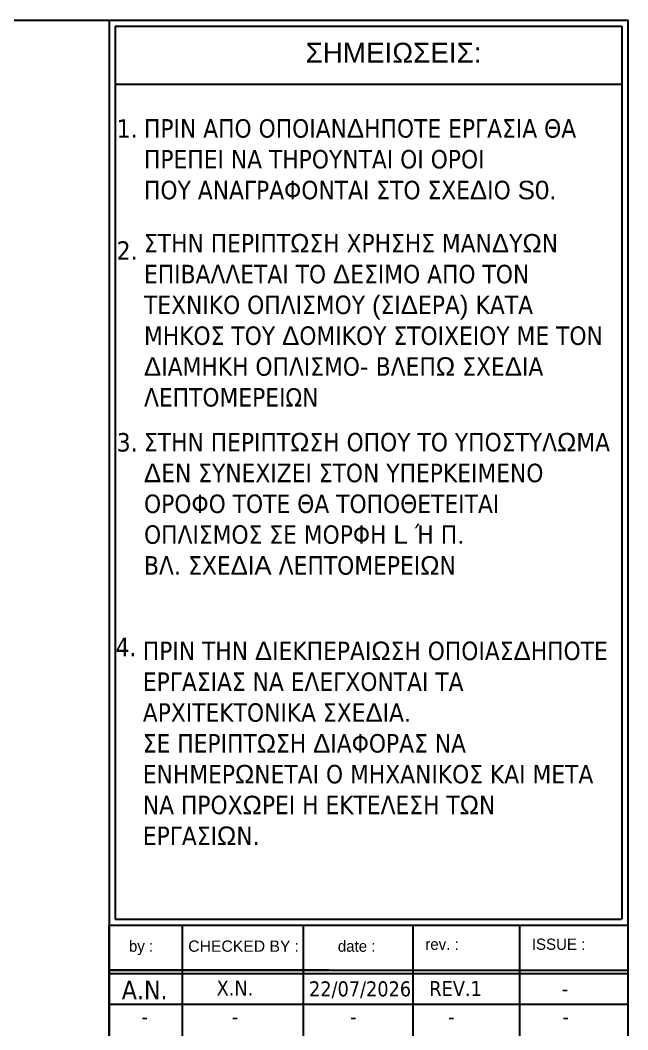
# Model space of a CAD drawing. Header units: millimetres. Extents: x -2171 to 1563, y -1758 to -1505.
# Drawn here: x 1373.97 to 1382.19, y -1605.06 to -1591.41 of the extents above; entities that cross this region are included whole.
import ezdxf

# ---------------------------------------------------------------- set-up
doc = ezdxf.new("R2010")
doc.units = ezdxf.units.MM
for name, color, linetype in [('-S-A3 PAGE', 3, 'Continuous'), ('-S_TEXT', 3, 'Continuous'), ('pinakaki', 153, 'Continuous')]:
    doc.layers.add(name, color=color, linetype=linetype)
doc.layers.add('TEXT', color=20, linetype='Continuous', lineweight=13)
doc.styles.get("Standard").update_dxf_attribs({"font": 'tahoma.ttf'})

# ---------------------------------------------------------------- blocks, each defined once
blk = doc.blocks.new('PINAKAKI 1')
at = {"layer": '-S-A3 PAGE', "ltscale": 5}
blk.add_line((8.215, -1.285), (1.36, -1.285), dxfattribs=at)
at = {"color": 0}
for p, q in [((1.278, -0.415), (1.278, -15.374)), ((1.278, -0.415), (8.298, -0.415)), ((1.36, -0.497), (1.36, -12.571)), ((1.36, -0.497), (8.215, -0.497)), ((8.215, -0.497), (8.215, -12.571)), ((8.298, -0.415), (8.297, -12.653)), ((1.277, -12.653), (8.297, -12.653)), ((1.359, -12.571), (8.214, -12.571)), ((2.267, -12.653), (2.267, -16.563)), ((3.907, -16.563), (3.907, -12.653)), ((5.394, -16.563), (5.394, -12.653)), ((6.835, -16.563), (6.835, -12.653)), ((4.251, -13.262), (1.279, -13.262)), ((1.279, -13.262), (8.298, -13.262)), ((8.298, -13.313), (1.279, -13.313)), ((8.298, -13.262), (8.298, -13.313))]:
    blk.add_line(p, q, dxfattribs=at)
blk.add_lwpolyline([(1.279, -12.653), (8.298, -12.653), (8.298, -16.563), (1.279, -16.563)], close=True, dxfattribs=at)
blk.add_lwpolyline([(1.279, -12.653), (8.298, -12.653), (8.298, -16.563), (1.279, -16.563)], close=True, dxfattribs=at)
blk.add_lwpolyline([(1.279, -13.72), (8.298, -13.72)], dxfattribs=at)
at = {"layer": '-S_TEXT', "color": 3}
for s, p in [('1.', (1.382, -2.005)), ('2.', (1.382, -3.655)), ('3.', (1.382, -6.248)), ('4.', (1.366, -9.017))]:
    blk.add_text(s, height=0.25, dxfattribs=at).set_placement(p)
at = {"layer": '-S_TEXT', "color": 3, "char_height": 0.25, "attachment_point": 1}
for s, insert in [('ΠΡΙΝ ΑΠΟ ΟΠΟΙΑΝ{\\fArial|b0|i0|c186|p34;Δ}ΗΠΟΤΕ ΕΡΓΑΣΙΑ ΘΑ ΠΡΕΠΕΙ ΝΑ ΤΗΡΟΥΝΤΑΙ ΟΙ ΟΡΟΙ\\PΠΟΥ ΑΝΑΓΡΑΦΟΝΤΑΙ ΣΤΟ ΣΧΕ{\\fArial|b0|i0|c186|p34;Δ}ΙΟ {\\fArial|b0|i0|c186|p34;S0.}', (1.751, -1.753)), ('ΣΤΗΝ ΠΕΡΙΠΤ{\\fArial|b0|i0|c186|p34;Ω}ΣΗ ΧΡΗΣΗΣ ΜΑΝ{\\fArial|b0|i0|c186|p34;Δ}Υ{\\fArial|b0|i0|c186|p34;Ω}Ν ΕΠΙΒΑΛΛΕΤΑΙ ΤΟ {\\fArial|b0|i0|c186|p34;Δ}ΕΣΙΜΟ ΑΠΟ ΤΟΝ ΤΕΧΝΙΚΟ ΟΠΛΙΣΜΟΥ {\\fArial|b0|i0|c186|p34;(}ΣΙ{\\fArial|b0|i0|c186|p34;Δ}ΕΡΑ{\\fArial|b0|i0|c186|p34;) }ΚΑΤΑ ΜΗΚΟΣ ΤΟΥ {\\fArial|b0|i0|c186|p34;Δ}ΟΜΙΚΟΥ ΣΤΟΙΧΕΙΟΥ ΜΕ ΤΟΝ {\\fArial|b0|i0|c186|p34;Δ}ΙΑΜΗΚΗ ΟΠΛΙΣΜΟ{\\fArial|b0|i0|c186|p34;- }ΒΛΕΠ{\\fArial|b0|i0|c186|p34;Ω }ΣΧΕ{\\fArial|b0|i0|c186|p34;Δ}ΙΑ ΛΕΠΤΟΜΕΡΕΙΩΝ', (1.751, -3.306)), ('ΣΤΗΝ ΠΕΡΙΠΤ{\\fArial|b0|i0|c186|p34;Ω}ΣΗ ΟΠΟΥ ΤΟ ΥΠΟΣΤΥΛ{\\fArial|b0|i0|c186|p34;Ω}ΜΑ {\\fArial|b0|i0|c186|p34;Δ}ΕΝ ΣΥΝΕΧΙΖΕΙ ΣΤΟΝ ΥΠΕΡΚΕΙΜΕΝΟ ΟΡΟΦΟ ΤΟΤΕ ΘΑ ΤΟΠΟΘΕΤΕΙΤΑΙ ΟΠΛΙΣΜΟΣ ΣΕ ΜΟΡΦΗ {\\fArial|b0|i0|c186|p34;L }Ή Π{\\fArial|b0|i0|c186|p34;.  \\P}ΒΛ{\\fArial|b0|i0|c186|p34;. }ΣΧΕ{\\fArial|b0|i0|c186|p34;Δ}Ι{\\fArial|b0|i0|c186|p34;A }ΛΕΠΤΟΜΕΡΕΙ{\\fArial|b0|i0|c186|p34;Ω}Ν', (1.751, -5.996)), ('ΠΡΙΝ ΤΗΝ {\\fArial|b0|i0|c186|p34;Δ}ΙΕΚΠΕΡΑΙ{\\fArial|b0|i0|c186|p34;Ω}ΣΗ ΟΠΟΙΑΣ{\\fArial|b0|i0|c186|p34;Δ}ΗΠΟΤΕ ΕΡΓΑΣΙΑΣ ΝΑ ΕΛΕΓΧΟΝΤΑΙ ΤΑ ΑΡΧΙΤΕΚΤΟΝΙΚΑ ΣΧΕ{\\fArial|b0|i0|c186|p34;Δ}ΙΑ{\\fArial|b0|i0|c186|p34;.\\P}ΣΕ ΠΕΡΙΠΤ{\\fArial|b0|i0|c186|p34;Ω}ΣΗ {\\fArial|b0|i0|c186|p34;Δ}ΙΑΦΟΡΑΣ ΝΑ ΕΝΗΜΕΡ{\\fArial|b0|i0|c186|p34;Ω}ΝΕΤΑΙ Ο ΜΗΧΑΝΙΚΟΣ ΚΑΙ ΜΕΤΑ ΝΑ ΠΡΟΧ{\\fArial|b0|i0|c186|p34;Ω}ΡΕΙ Η ΕΚΤΕΛΕΣΗ Τ{\\fArial|b0|i0|c186|p34;Ω}Ν ΕΡΓΑΣΙ{\\fArial|b0|i0|c186|p34;Ω}Ν{\\fArial|b0|i0|c186|p34;.}', (1.735, -8.819))]:
    blk.add_mtext_dynamic_manual_height_columns(s, width=6.38621, gutter_width=1, heights=[0], dxfattribs=dict(at, insert=insert))
at = {"layer": 'pinakaki', "ltscale": 0.005, "insert": (3.937, -0.72), "char_height": 0.26955, "width": 6.67467, "attachment_point": 1}
blk.add_mtext('{\\fArial|b0|i0|c161|p34;ΣΗΜΕΙΩΣΕΙΣ:}', dxfattribs=at)
at = {"layer": 'TEXT', "color": 0, "attachment_point": 1}
for s, insert, char_height, width in [('{\\fBankGothic Lt BT|b0|i0|c0|p34;\\C7;ISSUE\\fBankGothic Lt BT|b0|i0|c161|p34; :}', (6.998, -12.835), 0.15234, 2.53906), ('\\pxqc;{\\fBankGothic Lt BT|b0|i0|c161|p34;\\C7;by :}', (1.252, -12.861), 0.15234, 0.91751), ('\\pxqc;{\\fArial|b0|i0|c186|p34;\\C7;CHECKED BY\\fBankGothic Lt BT|b0|i0|c161|p34; :}', (1.828, -12.861), 0.15234, 2.53906), ('\\pxqc;{\\fBankGothic Lt BT|b0|i0|c0|p34;\\C7;date :}', (3.359, -12.861), 0.15234, 2.53906), ('{\\fBankGothic Lt BT|b0|i0|c161|p34;\\C7;rev\\fBankGothic Lt BT|b0|i0|c0|p34;.\\fBankGothic Lt BT|b0|i0|c161|p34; :}', (5.557, -12.835), 0.152344, 2.53906), ('\\pxqc;{\\fTahoma|b0|i0|c0|p34;\\C7;A\\fTahoma|b0|i0|c161|p34;.\\fTahoma|b0|i0|c0|p34;N\\fTahoma|b0|i0|c161|p34;.}', (1.252, -13.402), 0.253906, 1.01563), ('\\pxqc;{\\fTahoma|b0|i0|c0|p34;\\H0.8x;\\C7;X.N.}', (1.712, -13.402), 0.25391, 2.53906), ('{\\C7;22/07/2026}', (3.984, -13.413), 0.20313, 1.35307), ('\\pxqc;{\\fTahoma|b0|i0|c0|p34;\\H0.8x;\\C7;REV.1}', (5.333, -13.41), 0.25391, 1.26753), ('\\pxqc;{\\fTahoma|b0|i0|c0|p34;\\H0.8x;\\C7; \\fTahoma|b0|i0|c161|p34;-}', (6.775, -13.41), 0.25391, 1.26753), ('\\pxqc;{\\fTahoma|b0|i0|c0|p34;\\H0.8x;\\C7;-}', (1.252, -13.79), 0.25391, 1.01563), ('\\pxqc;{\\fTahoma|b0|i0|c0|p34;\\H0.8x;\\C7;-}', (1.712, -13.79), 0.25391, 2.53906), ('\\pxqc;{\\fTahoma|b0|i0|c0|p34;\\H0.8x;\\C7;   -}', (3.198, -13.79), 0.25391, 2.53906), ('\\pxqc;{\\fTahoma|b0|i0|c0|p34;\\H0.8x;\\C7;-}', (4.64, -13.79), 0.25391, 2.53906), ('\\pxqc;{\\fTahoma|b0|i0|c0|p34;\\H0.8x;\\C7;-}', (6.186, -13.79), 0.25391, 2.53906)]:
    blk.add_mtext(s, dxfattribs=dict(at, insert=insert, char_height=char_height, width=width))

msp = doc.modelspace()

# ---------------------------------------------------------------- linework, layer by layer
at = {"layer": '-S_TEXT', "color": 3, "linetype": 'Continuous', "ltscale": 0.5}
msp.add_lwpolyline([(1382.1907, -1619.806), (1341.2407, -1619.806), (1341.2407, -1591.406), (1382.1907, -1591.406)], close=True, dxfattribs=at)

# ---------------------------------------------------------------- block references
at = {"linetype": 'Continuous'}
msp.add_blockref('PINAKAKI 1', (1373.8932, -1590.9913), dxfattribs=at)

doc.saveas('drawing.dxf')
